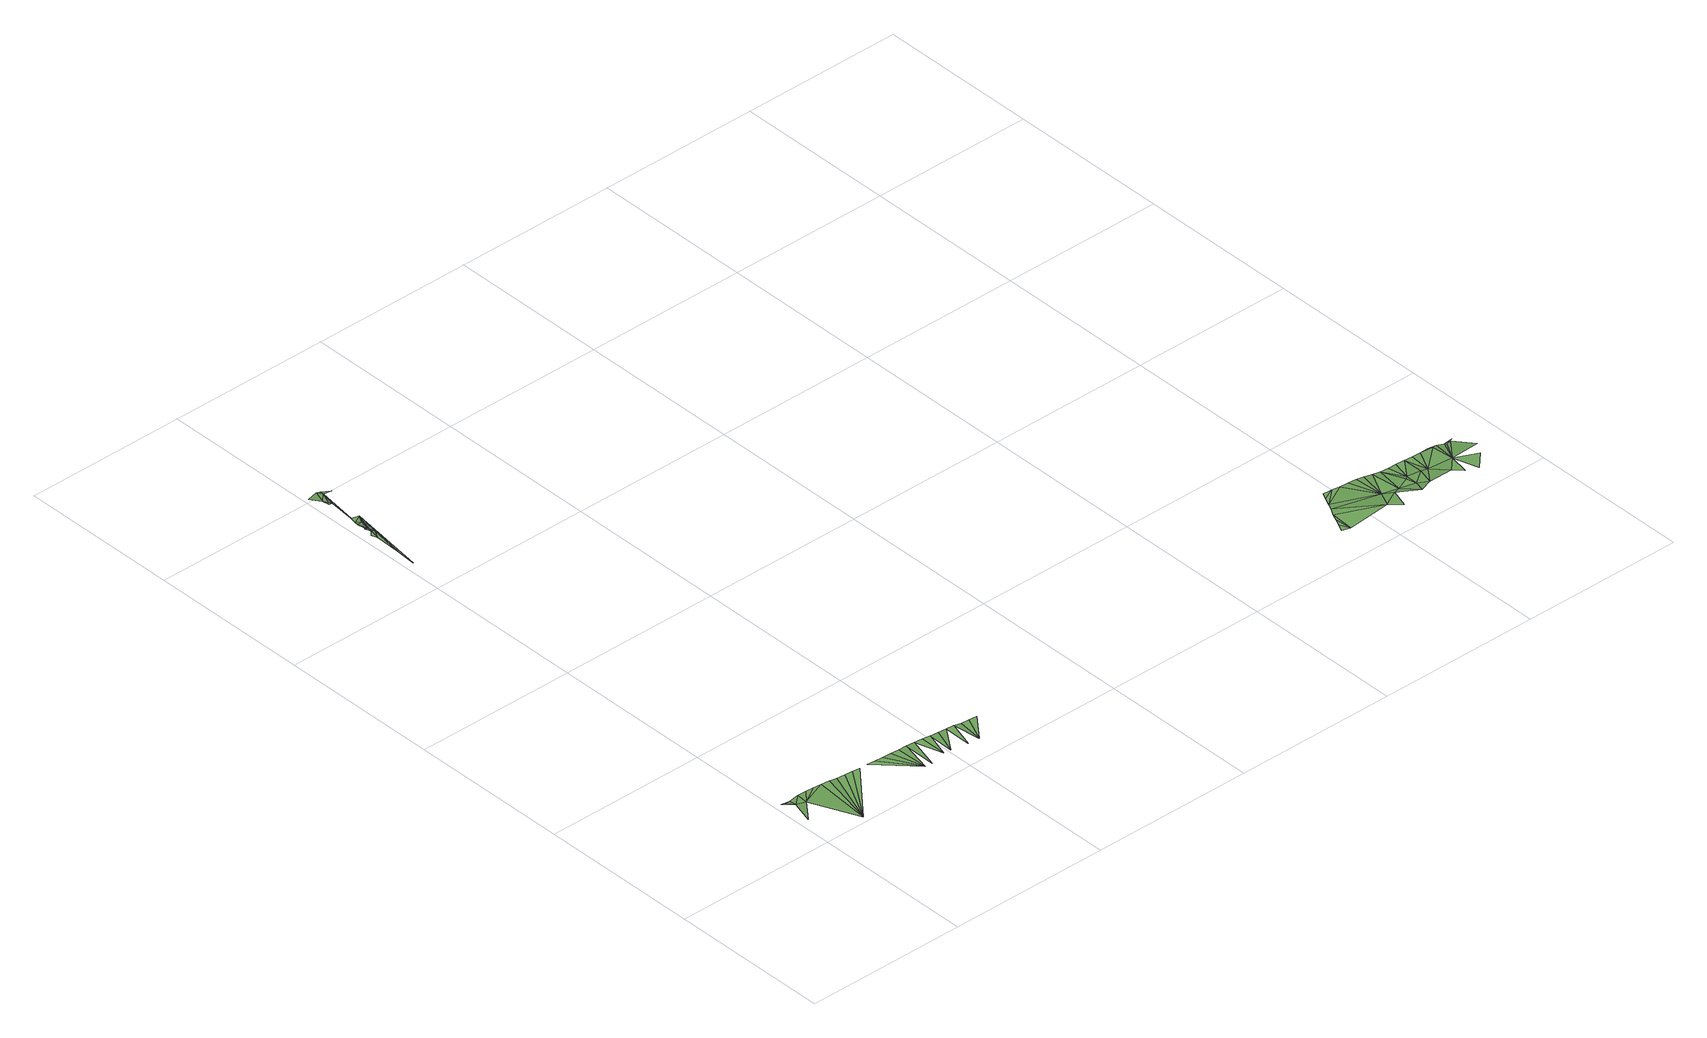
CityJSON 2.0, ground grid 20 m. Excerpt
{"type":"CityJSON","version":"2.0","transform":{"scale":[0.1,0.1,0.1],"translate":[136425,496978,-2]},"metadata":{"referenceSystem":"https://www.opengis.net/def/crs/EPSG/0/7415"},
"CityObjects":{
"plantcover1":{"type":"PlantCover","attributes":{"3df_class":"Forest","bgt_fysiekvoorkomen":"loofbos","bgt_status":"bestaand","identificatienamespace":"NL.IMGeo","begroeidterreindeeloptalud":"false","relatievehoogteligging":0,"aantal_punten":0},"geometry":[{"type":"MultiSurface","lod":"1","boundaries":[[[0,1,2]],[[3,1,4]],[[3,4,5]],[[4,1,5]],[[5,1,6]],[[6,1,0]],[[7,6,0]],[[8,7,0]],[[9,10,0]],[[10,8,0]],[[10,9,11]],[[12,11,9]],[[13,12,9]],[[14,13,9]],[[15,14,9]],[[16,17,18]],[[17,19,18]],[[17,20,19]],[[17,21,20]],[[22,21,17]],[[23,24,22]],[[25,26,24]],[[26,25,27]],[[27,28,29]],[[30,31,32]],[[28,33,29]],[[32,34,35]],[[36,37,35]],[[36,38,39]],[[36,35,34]],[[36,34,38]],[[38,40,41]],[[32,31,34]],[[38,34,42]],[[42,40,38]],[[43,41,44]],[[40,44,41]],[[45,46,33]],[[34,31,42]],[[42,31,40]],[[43,31,47]],[[43,44,31]],[[44,40,31]],[[48,46,49]],[[47,50,51]],[[52,53,54]],[[53,51,55]],[[56,48,49]],[[55,50,53]],[[51,50,55]],[[54,53,50]],[[57,56,49]],[[58,54,50]],[[50,59,58]],[[60,61,62]],[[63,60,62]],[[63,62,64]],[[64,62,65]],[[65,66,64]],[[67,68,69]],[[68,66,70]],[[71,67,69]],[[69,68,72]],[[65,70,66]],[[72,68,70]],[[72,70,73]],[[65,74,75]],[[70,65,75]],[[73,70,76]],[[70,77,76]],[[70,75,78]],[[70,79,77]],[[70,78,79]],[[78,75,80]],[[78,81,79]],[[78,80,82]],[[81,78,83]],[[82,83,78]],[[80,84,82]],[[85,81,83]],[[82,85,83]],[[85,86,81]],[[87,85,82]],[[84,87,82]],[[85,88,86]],[[85,89,88]],[[87,89,85]],[[84,90,87]],[[90,84,91]],[[90,89,87]],[[89,90,92]],[[90,93,92]],[[90,91,94]],[[90,95,93]],[[94,91,96]],[[90,94,95]],[[93,95,97]],[[94,98,95]],[[95,98,97]],[[94,99,100]],[[94,101,98]],[[102,101,94]],[[94,103,102]],[[103,94,104]],[[103,101,102]],[[105,101,103]]]}]}
},
"vertices":[
[27,62,11],[17,67,10],[7,37,12],[7,78,9],[12,77,8],[17,76,9],[27,75,12],[37,74,13],[47,73,13],[52,2,12],[57,72,13],[67,71,13],[77,70,12],[87,69,12],[97,68,12],[106,67,12],[116,66,13],[157,22,14],[126,65,13],[136,64,13],[146,63,14],[156,62,14],[166,61,15],[167,22,13],[176,60,15],[187,27,14],[186,59,15],[196,57,15],[197,27,13],[206,56,15],[7,644,11],[21,743,11],[11,673,9],[216,55,15],[16,713,11],[11,703,10],[11,713,13],[6,708,12],[11,718,13],[6,718,15],[16,723,7],[6,728,15],[16,718,7],[11,738,10],[16,733,11],[217,22,14],[226,54,15],[12,745,11],[235,53,14],[232,22,13],[19,796,11],[16,778,10],[1,798,12],[11,788,10],[16,803,10],[16,783,6],[245,52,14],[255,51,14],[21,803,9],[29,794,11],[758,48,13],[754,39,13],[764,36,13],[762,56,13],[766,65,13],[819,41,13],[770,73,14],[778,90,14],[774,81,14],[793,97,14],[829,61,11],[782,98,14],[803,96,14],[814,95,14],[834,31,11],[839,51,13],[824,94,14],[834,93,13],[849,56,11],[845,92,11],[864,36,13],[855,91,10],[869,51,11],[864,61,13],[879,41,13],[869,66,11],[865,90,10],[884,61,13],[875,89,11],[886,88,11],[894,61,11],[909,41,13],[896,87,11],[906,86,12],[924,56,13],[919,81,15],[919,31,13],[916,84,14],[926,83,13],[934,26,12],[949,41,15],[936,82,11],[939,81,10],[944,81,11],[959,56,14],[946,81,13]
]}
